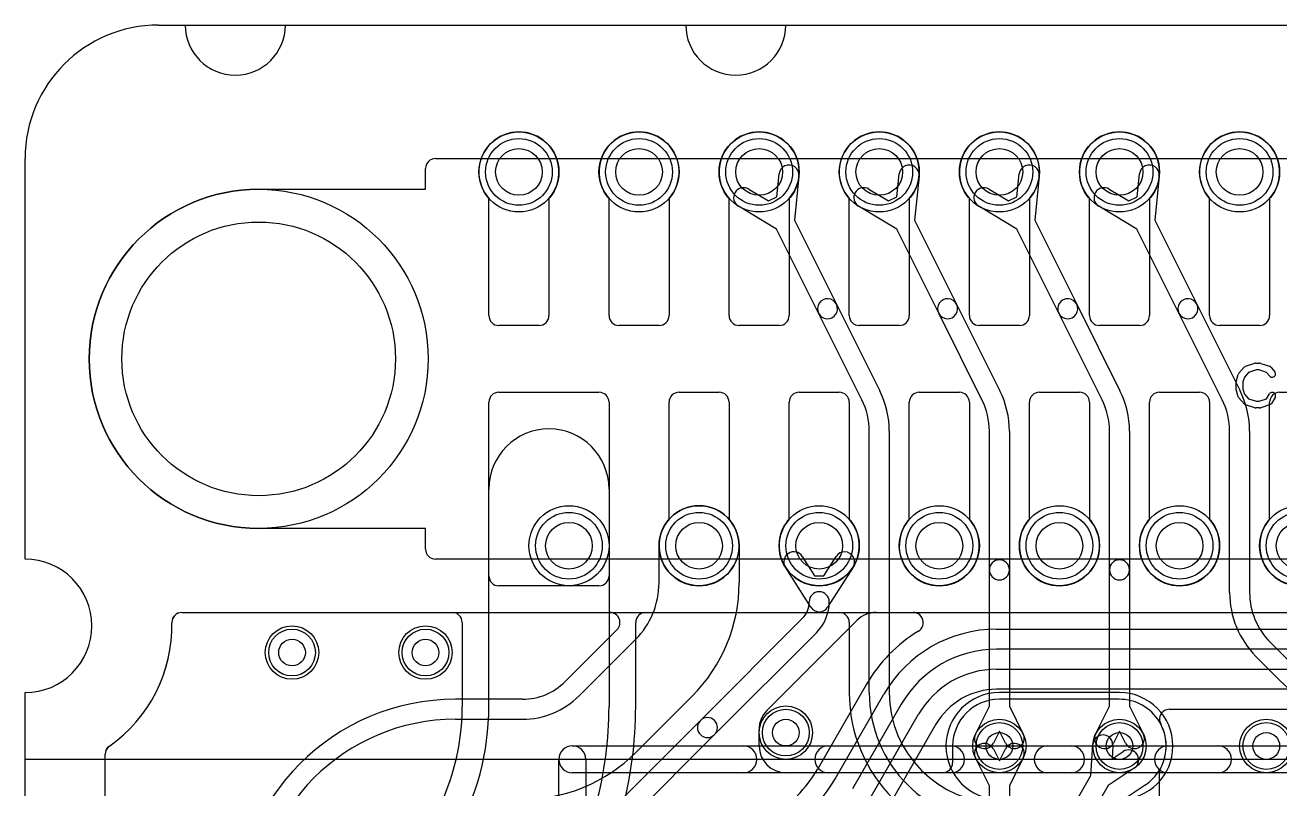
# Model space of a CAD drawing. Extents: x -3.9 to 29.3, y -3.9 to 20.
# Drawn here: x 2.7 to 12.1, y 14.28 to 20 of the extents above; entities that cross this region are included whole.
import ezdxf

# ---------------------------------------------------------------- set-up
doc = ezdxf.new("R2010")
doc.units = 0
for name, color, linetype in [('Hole', 1, 'CONTINUOUS'), ('L1', 3, 'CONTINUOUS'), ('L2', 3, 'CONTINUOUS'), ('L3', 3, 'CONTINUOUS'), ('L4', 3, 'CONTINUOUS'), ('Outline', 7, 'CONTINUOUS'), ('PartsArea-A', 111, 'CONTINUOUS'), ('PartsArea-B', 111, 'CONTINUOUS'), ('PartsSilk-A', 221, 'CONTINUOUS'), ('Resist-A', 2, 'CONTINUOUS'), ('Resist-B', 2, 'CONTINUOUS'), ('Silk-A', 140, 'CONTINUOUS')]:
    doc.layers.add(name, color=color, linetype=linetype)

msp = doc.modelspace()

# ---------------------------------------------------------------- linework, layer by layer
at = {"layer": 'Hole'}
for centre, radius in [((6.4, 18.9), 0.175), ((7.3, 18.9), 0.175), ((8.2, 18.9), 0.175), ((9.1, 18.9), 0.175), ((10, 18.9), 0.175), ((10.9, 18.9), 0.175), ((11.8, 18.9), 0.175), ((4.45, 17.5), 1.025), ((6.775, 16.1), 0.175), ((7.75, 16.1), 0.175), ((8.65, 16.1), 0.175), ((9.55, 16.1), 0.175), ((10.45, 16.1), 0.175), ((11.35, 16.1), 0.175), ((12.25, 16.1), 0.175), ((4.7, 15.3), 0.1), ((5.7, 15.3), 0.1), ((8.4, 14.7), 0.1), ((10, 14.6), 0.1), ((10.9, 14.6), 0.1), ((12, 14.6), 0.1)]:
    msp.add_circle(centre, radius, dxfattribs=at)
at = {"layer": 'L1'}
for p, q in [((6.175, 17.825), (6.175, 18.70157)), ((6.625, 18.70157), (6.625, 17.825)), ((7.075, 17.825), (7.075, 18.70157)), ((7.525, 18.70157), (7.525, 17.825)), ((7.975, 17.825), (7.975, 18.70157)), ((8.425, 18.70157), (8.425, 17.825)), ((8.875, 17.825), (8.875, 18.70157)), ((9.325, 18.70157), (9.325, 17.825)), ((9.775, 17.825), (9.775, 18.70157)), ((10.225, 18.70157), (10.225, 17.825)), ((10.675, 17.825), (10.675, 18.70157)), ((11.125, 18.70157), (11.125, 17.825)), ((11.575, 17.825), (11.575, 18.70157)), ((12.025, 18.70157), (12.025, 17.825)), ((6.55, 17.75), (6.25, 17.75)), ((7.45, 17.75), (7.15, 17.75)), ((8.35, 17.75), (8.05, 17.75)), ((9.25, 17.75), (8.95, 17.75)), ((10.15, 17.75), (9.85, 17.75)), ((11.05, 17.75), (10.75, 17.75)), ((11.95, 17.75), (11.65, 17.75)), ((6.25, 17.25), (7, 17.25)), ((7.6, 17.25), (7.9, 17.25)), ((8.5, 17.25), (8.8, 17.25)), ((9.4, 17.25), (9.7, 17.25)), ((10.3, 17.25), (10.6, 17.25)), ((11.2, 17.25), (11.5, 17.25)), ((12.1, 17.25), (12.4, 17.25)), ((6.175, 15.875), (6.175, 17.175)), ((7.075, 17.175), (7.075, 15.875)), ((7.525, 16.29843), (7.525, 17.175)), ((7.975, 17.175), (7.975, 16.29843)), ((8.425, 16.29843), (8.425, 17.175)), ((8.875, 17.175), (8.875, 16.29843)), ((9.325, 16.29843), (9.325, 17.175)), ((9.775, 17.175), (9.775, 16.29843)), ((10.225, 16.29843), (10.225, 17.175)), ((10.675, 17.175), (10.675, 16.29843)), ((11.125, 16.29843), (11.125, 17.175)), ((11.575, 17.175), (11.575, 16.29843)), ((12.025, 16.29843), (12.025, 17.175)), ((7.45, 15.82279), (7.45, 16.1)), ((8.05, 16.1), (8.05, 15.82279)), ((8.52335, 16.01964), (8.61495, 15.87526)), ((8.68505, 15.87526), (8.77665, 16.01964)), ((8.58667, 15.63983), (8.39669, 15.93928)), ((8.90331, 15.93928), (8.71333, 15.63983)), ((7, 15.8), (6.25, 15.8)), ((8.61495, 15.87526), (8.68505, 15.87526)), ((3.87473, 15.6), (7.08248, 15.6)), ((7.75984, 14.7909), (8.52272, 15.55378)), ((8.25858, 14.86532), (8.93468, 15.54142)), ((9.0761, 15.6), (21.52527, 15.6)), ((7.13551, 15.47197), (6.74537, 15.08183)), ((8.62878, 15.44772), (7.8659, 14.68484)), ((6.85146, 14.97574), (7.27427, 15.39853)), ((6.4272, 14.95004), (5.925, 14.95004)), ((7.69853, 14.97427), (7.27573, 14.55147)), ((10.89678, 14.95003), (10, 14.95003)), ((5.925, 14.8), (6.42721, 14.8)), ((7.00414, 14.0352), (7.75984, 14.7909)), ((7.8659, 14.68484), (7.1102, 13.92914)), ((8.2, 14.60004), (8.2, 14.7239)), ((9.64997, 14.6), (9.64997, 14.47504)), ((3.3, 14.2), (3.3, 14.53824)), ((9.57497, 14.40004), (8.4, 14.40004)), ((11.20004, 13.47504), (11.20004, 14.40001))]:
    msp.add_line(p, q, dxfattribs=at)
for centre, radius in [((6.4, 18.9), 0.3), ((7.3, 18.9), 0.3), ((8.2, 18.9), 0.3), ((9.1, 18.9), 0.3), ((10, 18.9), 0.3), ((10.9, 18.9), 0.3), ((11.8, 18.9), 0.3), ((6.775, 16.1), 0.3), ((7.75, 16.1), 0.3), ((8.65, 16.1), 0.3), ((9.55, 16.1), 0.3), ((10.45, 16.1), 0.3), ((11.35, 16.1), 0.3), ((12.25, 16.1), 0.3), ((4.7, 15.3), 0.2), ((5.7, 15.3), 0.2), ((8.4, 14.7), 0.2), ((10, 14.6), 0.2), ((10.9, 14.6), 0.2), ((12, 14.6), 0.2)]:
    msp.add_circle(centre, radius, dxfattribs=at)
for centre, radius, start, end in [((6.4, 18.9), 0.3, -41.409429, -138.590571), ((7.3, 18.9), 0.3, -41.409429, -138.590571), ((8.2, 18.9), 0.3, -41.409429, -138.590571), ((9.1, 18.9), 0.3, -41.409429, -138.590571), ((10, 18.9), 0.3, -41.409429, -138.590571), ((10.9, 18.9), 0.3, -41.409429, -138.590571), ((11.8, 18.9), 0.3, -41.409429, -138.590571), ((6.25, 17.825), 0.075, 180, -90), ((6.55, 17.825), 0.075, -90, 0), ((7.15, 17.825), 0.075, 180, -90), ((7.45, 17.825), 0.075, -90, 0), ((8.05, 17.825), 0.075, 180, -90), ((8.35, 17.825), 0.075, -90, 0), ((8.95, 17.825), 0.075, 180, -90), ((9.25, 17.825), 0.075, -90, 0), ((9.85, 17.825), 0.075, 180, -90), ((10.15, 17.825), 0.075, -90, 0), ((10.75, 17.825), 0.075, 180, -90), ((11.05, 17.825), 0.075, -90, 0), ((11.65, 17.825), 0.075, 180, -90), ((11.95, 17.825), 0.075, -90, 0), ((6.25, 17.175), 0.075, 90, 180), ((7, 17.175), 0.075, 0, 90), ((7.6, 17.175), 0.075, 90, 180), ((7.9, 17.175), 0.075, 0, 90), ((8.5, 17.175), 0.075, 90, 180), ((8.8, 17.175), 0.075, 0, 90), ((9.4, 17.175), 0.075, 90, 180), ((9.7, 17.175), 0.075, 0, 90), ((10.3, 17.175), 0.075, 90, 180), ((10.6, 17.175), 0.075, 0, 90), ((11.2, 17.175), 0.075, 90, 180), ((11.5, 17.175), 0.075, 0, 90), ((12.1, 17.175), 0.075, 90, 180), ((7.75, 16.1), 0.3, 0, 180), ((7.75, 16.1), 0.3, 138.590571, 41.409429), ((8.65, 16.1), 0.3, 138.590571, 41.409429), ((9.55, 16.1), 0.3, 138.590571, 41.409429), ((10.45, 16.1), 0.3, 138.590571, 41.409429), ((11.35, 16.1), 0.3, 138.590571, 41.409429), ((12.25, 16.1), 0.3, 138.590571, 41.409429), ((8.46002, 15.97946), 0.075, 32.393266, -147.607741), ((8.83998, 15.97946), 0.075, -32.393266, 147.607741), ((6.25, 15.875), 0.075, 180, -90), ((7, 15.875), 0.075, -90, 0), ((6.85, 15.82279), 0.6, -44.999325, 0), ((6.85, 15.82279), 1.2, -44.999662, 0), ((8.65, 15.68), 0.075, 0, 180), ((8.3965, 15.68), 0.1785, -45, 0), ((8.65, 15.68001), 0.075, -147.606734, -32.393266), ((8.3965, 15.68), 0.3285, -45, 0), ((2.7, 15.5), 1.1, -54.98306, 1.25853), ((3.87473, 15.525), 0.075, 90, 180), ((3.8747, 15.525), 0.07497, 180, -179.358057), ((7.08248, 15.525), 0.075, -45, 90), ((9.0761, 15.4), 0.2, 90, 135), ((6.4272, 15.4), 0.44996, -90, -45), ((5.925, 13.3), 1.65004, 90, 180), ((6.4272, 15.4), 0.6, -89.999045, -45), ((10.00001, 14.59999), 0.35004, 90.001637, 179.998363), ((10.89678, 15.025), 0.07497, -90, -89.564386), ((10.9, 14.6), 0.35004, -28.070272, 90.433765), ((8.4, 14.7239), 0.2, 135, 180), ((5.925, 13.3), 1.5, 90, 180), ((7.81287, 14.73787), 0.075, 135, -45), ((7.81287, 14.73787), 0.075, -45, 135), ((3.375, 14.53824), 0.075, 135, 180), ((3.37498, 14.53826), 0.07497, 125.729575, 135), ((8.4, 14.60004), 0.2, 180, -90), ((6.4272, 15.4), 1.2, -89.999523, -45), ((9.57497, 14.47504), 0.075, -90, 0), ((11.27501, 14.40001), 0.07497, 151.927513, 180)]:
    msp.add_arc(centre, radius, start, end, dxfattribs=at)
at = {"layer": 'L2'}
for p, q in [((3.87473, 15.6), (21.52527, 15.6)), ((10.9, 15.00004), (10, 15.00004)), ((3.3, 14.2), (3.3, 14.53824))]:
    msp.add_line(p, q, dxfattribs=at)
for centre in [(4.7, 15.3), (5.7, 15.3), (8.4, 14.7), (12, 14.6)]:
    msp.add_circle(centre, 0.2, dxfattribs=at)
for centre, radius, start, end in [((2.7, 15.50001), 1.1, -54.937828, 1.212682), ((3.87473, 15.52499), 0.075, 90, -179.365953), ((3.87473, 15.52488), 0.075, -179.449977, -178.785188), ((10, 14.6), 0.40004, 90, -90), ((10.9, 14.6), 0.40004, -90, 90), ((3.375, 14.53824), 0.075, 125.065241, 180)]:
    msp.add_arc(centre, radius, start, end, dxfattribs=at)
at = {"layer": 'L3'}
for p, q in [((8.33187, 18.71467), (8.34923, 18.88477)), ((8.49845, 18.86953), (8.46465, 18.5384)), ((9.23187, 18.71467), (9.24923, 18.88477)), ((9.39845, 18.86953), (9.36465, 18.5384)), ((10.13187, 18.71467), (10.14923, 18.88477)), ((10.29845, 18.86953), (10.26465, 18.5384)), ((11.03187, 18.71467), (11.04923, 18.88477)), ((11.19845, 18.86953), (11.16465, 18.5384)), ((8.12265, 18.77148), (8.26915, 18.68331)), ((8.26915, 18.68331), (8.33187, 18.71467)), ((9.02265, 18.77148), (9.16915, 18.68331)), ((9.16915, 18.68331), (9.23187, 18.71467)), ((9.92265, 18.77148), (10.06915, 18.68331)), ((10.06915, 18.68331), (10.13187, 18.71467)), ((10.82265, 18.77148), (10.96915, 18.68331)), ((10.96915, 18.68331), (11.03187, 18.71467)), ((8.33049, 18.47133), (8.04531, 18.64296)), ((9.23049, 18.47133), (8.94531, 18.64296)), ((10.13049, 18.47133), (9.84531, 18.64296)), ((11.03049, 18.47133), (10.74531, 18.64296)), ((8.46465, 18.5384), (8.77932, 17.90906)), ((9.36465, 18.5384), (9.67932, 17.90906)), ((10.26465, 18.5384), (10.57932, 17.90906)), ((11.16465, 18.5384), (11.47932, 17.90906)), ((8.64516, 17.84198), (8.33049, 18.47133)), ((9.54516, 17.84198), (9.23049, 18.47133)), ((10.44516, 17.84198), (10.13049, 18.47133)), ((11.34516, 17.84198), (11.03049, 18.47133)), ((8.77932, 17.90906), (9.10374, 17.26023)), ((9.67932, 17.90906), (10.00374, 17.26023)), ((10.57932, 17.90906), (10.90374, 17.26023)), ((11.47932, 17.90906), (11.80374, 17.26023)), ((8.96957, 17.19315), (8.64516, 17.84198)), ((9.86957, 17.19315), (9.54516, 17.84198)), ((10.76957, 17.19315), (10.44516, 17.84198)), ((11.66957, 17.19315), (11.34516, 17.84198)), ((9.025, 15), (9.025, 16.95836)), ((9.175, 16.95836), (9.175, 15)), ((9.925, 15.91917), (9.925, 16.95836)), ((10.075, 16.95836), (10.075, 15.91917)), ((10.825, 15.91917), (10.825, 16.95836)), ((10.975, 16.95836), (10.975, 15.91917)), ((11.725, 15.74853), (11.725, 16.95836)), ((11.875, 16.95836), (11.875, 15.74853)), ((9.925, 14.89766), (9.925, 15.91917)), ((10.075, 15.91917), (10.075, 14.89766)), ((10.825, 14.89766), (10.825, 15.91917)), ((10.975, 15.91917), (10.975, 14.89766)), ((3.87473, 15.6), (8.79996, 15.6)), ((8.87496, 15.525), (8.87496, 15)), ((12.02877, 15.37729), (22.30156, 5.1045)), ((22.1955, 4.99844), (11.9227, 15.27122)), ((9.82104, 14.68929), (9.925, 14.89766)), ((10.075, 14.89766), (10.17896, 14.68929)), ((10.72104, 14.68929), (10.825, 14.89766)), ((10.975, 14.89766), (11.07896, 14.68929)), ((10, 14.712), (9.95526, 14.62233)), ((10.04474, 14.62233), (10, 14.712)), ((10.9, 14.712), (10.85526, 14.62233)), ((10.94474, 14.62233), (10.9, 14.712)), ((3.3, 14.2), (3.3, 14.53824))]:
    msp.add_line(p, q, dxfattribs=at)
for centre, radius in [((8.2, 18.9), 0.3), ((9.1, 18.9), 0.3), ((10, 18.9), 0.3), ((10.9, 18.9), 0.3), ((4.7, 15.3), 0.2), ((5.7, 15.3), 0.2), ((8.4, 14.7), 0.2), ((10, 14.6), 0.2), ((10.9, 14.6), 0.2)]:
    msp.add_circle(centre, radius, dxfattribs=at)
for centre, radius, start, end in [((8.42384, 18.87715), 0.075, -5.831461, 174.172051), ((9.32384, 18.87715), 0.075, -5.831461, 174.172051), ((10.22384, 18.87715), 0.075, -5.831461, 174.172051), ((11.12384, 18.87715), 0.075, -5.831461, 174.172051), ((8.08398, 18.70722), 0.075, 58.961563, -121.041338), ((8.98398, 18.70722), 0.075, 58.961563, -121.041338), ((9.88398, 18.70722), 0.075, 58.961563, -121.041338), ((10.78398, 18.70722), 0.075, 58.961563, -121.041338), ((8.71224, 17.87552), 0.075, 26.565051, -153.434596), ((8.71224, 17.87552), 0.075, -153.434949, 26.565051), ((9.61224, 17.87552), 0.075, 26.565051, -153.434596), ((9.61224, 17.87552), 0.075, -153.434949, 26.565051), ((10.51224, 17.87552), 0.075, 26.565051, -153.434596), ((10.51224, 17.87552), 0.075, -153.434949, 26.565051), ((11.41224, 17.87552), 0.075, 26.565051, -153.434596), ((11.41224, 17.87552), 0.075, -153.434949, 26.565051), ((8.5, 16.95836), 0.675, 0, 26.565051), ((9.4, 16.95836), 0.675, 0, 26.565051), ((10.3, 16.95836), 0.675, 0, 26.565051), ((11.2, 16.95836), 0.675, 0, 26.565051), ((8.5, 16.95836), 0.525, 0, 26.565539), ((9.4, 16.95836), 0.525, 0, 26.565539), ((10.3, 16.95836), 0.525, 0, 26.565539), ((11.2, 16.95836), 0.525, 0, 26.565539), ((10, 15.91917), 0.075, 0, 180), ((10.9, 15.91917), 0.075, 0, 180), ((10, 15.91917), 0.075, 180, 0), ((10.9, 15.91917), 0.075, 180, 0), ((12.4, 15.74852), 0.675, 179.999151, -135), ((12.4, 15.74852), 0.525, 179.998909, -135), ((2.7, 15.5), 1.1, -54.98306, 1.25853), ((3.87473, 15.525), 0.075, 90, 180), ((3.8747, 15.525), 0.07497, 180, -179.358057), ((8.79996, 15.525), 0.075, 0, 90), ((10, 15), 1.12504, 180, -90), ((10, 15), 0.975, 180, -90), ((10, 15), 0.825, 180, -90), ((9.88815, 14.65581), 0.075, 153.486197, -26.515959), ((10.11185, 14.65581), 0.075, -153.486197, 26.515959), ((10.78815, 14.65581), 0.075, 153.486197, -26.515959), ((11.01185, 14.65581), 0.075, -153.486197, 26.515959), ((3.375, 14.53824), 0.075, 135, 180), ((3.37498, 14.53826), 0.07497, 125.729575, 135)]:
    msp.add_arc(centre, radius, start, end, dxfattribs=at)
at = {"layer": 'L4'}
for p, q in [((6.175, 17.825), (6.175, 18.70157)), ((6.625, 18.70157), (6.625, 17.825)), ((7.075, 17.825), (7.075, 18.70157)), ((7.525, 18.70157), (7.525, 17.825)), ((7.975, 17.825), (7.975, 18.70157)), ((8.425, 18.70157), (8.425, 17.825)), ((8.875, 17.825), (8.875, 18.70157)), ((9.325, 18.70157), (9.325, 17.825)), ((9.775, 17.825), (9.775, 18.70157)), ((10.225, 18.70157), (10.225, 17.825)), ((10.675, 17.825), (10.675, 18.70157)), ((11.125, 18.70157), (11.125, 17.825)), ((11.575, 17.825), (11.575, 18.70157)), ((12.025, 18.70157), (12.025, 17.825)), ((6.55, 17.75), (6.25, 17.75)), ((7.45, 17.75), (7.15, 17.75)), ((8.35, 17.75), (8.05, 17.75)), ((9.25, 17.75), (8.95, 17.75)), ((10.15, 17.75), (9.85, 17.75)), ((11.05, 17.75), (10.75, 17.75)), ((11.95, 17.75), (11.65, 17.75)), ((6.25, 17.25), (7, 17.25)), ((7.6, 17.25), (7.9, 17.25)), ((8.5, 17.25), (8.8, 17.25)), ((9.4, 17.25), (9.7, 17.25)), ((10.3, 17.25), (10.6, 17.25)), ((11.2, 17.25), (11.5, 17.25)), ((12.1, 17.25), (12.4, 17.25)), ((6.175, 15.875), (6.175, 17.175)), ((7.075, 17.175), (7.075, 15.875)), ((7.525, 16.29843), (7.525, 17.175)), ((7.975, 17.175), (7.975, 16.29843)), ((8.425, 16.29843), (8.425, 17.175)), ((8.875, 17.175), (8.875, 16.29843)), ((9.325, 16.29843), (9.325, 17.175)), ((9.775, 17.175), (9.775, 16.29843)), ((10.225, 16.29843), (10.225, 17.175)), ((10.675, 17.175), (10.675, 16.29843)), ((11.125, 16.29843), (11.125, 17.175)), ((11.575, 17.175), (11.575, 16.29843)), ((12.025, 16.29843), (12.025, 17.175)), ((6.175, 14.89702), (6.175, 16.525)), ((7.075, 16.525), (7.075, 14.89702)), ((7, 15.8), (6.25, 15.8)), ((3.87473, 15.6), (5.89996, 15.6)), ((5.97496, 15.525), (5.97496, 14.89702)), ((7.27504, 14.89702), (7.27504, 15.525)), ((7.35004, 15.6), (9.35532, 15.6)), ((9.9794, 15.475), (15.99944, 15.475)), ((15.99944, 15.325), (9.9794, 15.325)), ((9.97943, 15.175), (16.55304, 15.175)), ((9.00507, 15.06251), (8.63905, 14.42853)), ((8.76901, 14.35355), (9.13502, 14.9875)), ((16.55304, 15.025), (9.97943, 15.025)), ((9.26493, 14.9125), (8.89891, 14.27855)), ((11.27507, 14.87496), (14.24266, 14.87496)), ((9.02888, 14.20361), (9.39485, 14.8375)), ((9.52476, 14.7625), (9.15878, 14.12861)), ((9.95526, 14.57767), (10, 14.488)), ((10, 14.488), (10.04474, 14.57767)), ((10.68622, 14.37973), (10.70037, 14.61215)), ((10.85009, 14.60303), (10.844, 14.503)), ((3.3, 14.2), (3.3, 14.53824)), ((9.925, 14.30234), (9.82104, 14.51071)), ((10.17896, 14.51071), (10.075, 14.30234)), ((10.844, 14.503), (10.92758, 14.55829)), ((11.01034, 14.43319), (10.81612, 14.30471)), ((9.62142, 12.53543), (10.68622, 14.37973)), ((10.81612, 14.30471), (9.75132, 12.46043)), ((9.925, 14.06567), (9.925, 14.30234)), ((10.075, 14.30234), (10.075, 14.06567)), ((10.94313, 14.20883), (11.09312, 14.30805))]:
    msp.add_line(p, q, dxfattribs=at)
for centre, radius in [((6.4, 18.9), 0.3), ((7.3, 18.9), 0.3), ((8.2, 18.9), 0.3), ((9.1, 18.9), 0.3), ((10, 18.9), 0.3), ((10.9, 18.9), 0.3), ((11.8, 18.9), 0.3), ((6.775, 16.1), 0.3), ((7.75, 16.1), 0.3), ((8.65, 16.1), 0.3), ((9.55, 16.1), 0.3), ((10.45, 16.1), 0.3), ((11.35, 16.1), 0.3), ((12.25, 16.1), 0.3), ((4.7, 15.3), 0.2), ((5.7, 15.3), 0.2), ((8.4, 14.7), 0.2), ((10, 14.6), 0.2), ((10.9, 14.6), 0.2), ((12, 14.6), 0.2)]:
    msp.add_circle(centre, radius, dxfattribs=at)
for centre, radius, start, end in [((6.4, 18.9), 0.3, -41.409429, -138.590571), ((7.3, 18.9), 0.3, -41.409429, -138.590571), ((8.2, 18.9), 0.3, -41.409429, -138.590571), ((9.1, 18.9), 0.3, -41.409429, -138.590571), ((10, 18.9), 0.3, -41.409429, -138.590571), ((10.9, 18.9), 0.3, -41.409429, -138.590571), ((11.8, 18.9), 0.3, -41.409429, -138.590571), ((6.25, 17.825), 0.075, 180, -90), ((6.55, 17.825), 0.075, -90, 0), ((7.15, 17.825), 0.075, 180, -90), ((7.45, 17.825), 0.075, -90, 0), ((8.05, 17.825), 0.075, 180, -90), ((8.35, 17.825), 0.075, -90, 0), ((8.95, 17.825), 0.075, 180, -90), ((9.25, 17.825), 0.075, -90, 0), ((9.85, 17.825), 0.075, 180, -90), ((10.15, 17.825), 0.075, -90, 0), ((10.75, 17.825), 0.075, 180, -90), ((11.05, 17.825), 0.075, -90, 0), ((11.65, 17.825), 0.075, 180, -90), ((11.95, 17.825), 0.075, -90, 0), ((6.25, 17.175), 0.075, 90, 180), ((7, 17.175), 0.075, 0, 90), ((7.6, 17.175), 0.075, 90, 180), ((7.9, 17.175), 0.075, 0, 90), ((8.5, 17.175), 0.075, 90, 180), ((8.8, 17.175), 0.075, 0, 90), ((9.4, 17.175), 0.075, 90, 180), ((9.7, 17.175), 0.075, 0, 90), ((10.3, 17.175), 0.075, 90, 180), ((10.6, 17.175), 0.075, 0, 90), ((11.2, 17.175), 0.075, 90, 180), ((11.5, 17.175), 0.075, 0, 90), ((12.1, 17.175), 0.075, 90, 180), ((6.625, 16.525), 0.45, 0, 180), ((7.75, 16.1), 0.3, 138.590571, 41.409429), ((8.65, 16.1), 0.3, 138.590571, 41.409429), ((9.55, 16.1), 0.3, 138.590571, 41.409429), ((10.45, 16.1), 0.3, 138.590571, 41.409429), ((11.35, 16.1), 0.3, 138.590571, 41.409429), ((12.25, 16.1), 0.3, 138.590571, 41.409429), ((6.25, 15.875), 0.075, 180, -90), ((7, 15.875), 0.075, -90, 0), ((2.7, 15.5), 1.1, -54.98306, 1.25853), ((3.87473, 15.525), 0.075, 90, 180), ((3.8747, 15.525), 0.07497, 180, -179.358057), ((5.89996, 15.525), 0.075, 0, 90), ((7.35004, 15.525), 0.075, 90, 180), ((9.35532, 15.52503), 0.07497, 71.562634, 90), ((9.35531, 15.525), 0.075, -18.437365, 71.562635), ((9.97939, 14.49998), 1.12506, 121.334689, 149.945915), ((9.9794, 14.5), 0.975, 90, 150.000154), ((9.35534, 15.52498), 0.07497, -58.671875, -18.430115), ((9.9794, 14.5), 0.825, 90, 149.999967), ((9.97942, 14.5), 0.675, 89.999151, 149.99975), ((8.94014, 15.09999), 0.07497, -29.995133, -29.187479), ((9.97942, 14.5), 0.525, 89.998909, 149.999818), ((4.225, 14.89702), 1.74996, -29.999713, 0), ((4.225, 14.89702), 1.95, -29.999739, 0), ((4.225, 14.89702), 2.85, -29.99975, 0), ((4.225, 14.89702), 3.05004, -29.999763, 0), ((11.27508, 14.79996), 0.075, 108.437365, -161.562635), ((11.27507, 14.79999), 0.07497, 90, 108.437366), ((10.9, 14.60001), 0.35004, -56.199617, 28.062185), ((11.27505, 14.79995), 0.07497, -161.562634, -151.937852), ((10.77523, 14.60759), 0.075, -3.485791, 176.517106), ((3.375, 14.53824), 0.075, 135, 180), ((3.37498, 14.53826), 0.07497, 125.729575, 135), ((9.88815, 14.54419), 0.075, 26.513803, -153.484041), ((10.11185, 14.54419), 0.075, -26.513803, 153.484041), ((10.96896, 14.49574), 0.075, -56.513341, 123.484555), ((7.79474, 14.91607), 0.97497, -45.001247, -30.003939), ((7.79473, 14.91605), 1.125, -45, -29.999964), ((10.96896, 14.49575), 0.22505, -56.516118, -56.336058), ((11.13643, 14.24683), 0.07497, 123.796053, 124.737204)]:
    msp.add_arc(centre, radius, start, end, dxfattribs=at)
at = {"layer": 'Outline'}
for p, q in [((3.7, 20), (3.9, 20)), ((4.65, 20), (7.65, 20)), ((8.4, 20), (17, 20)), ((2.7, 16), (2.7, 19)), ((2.7, 14.2), (2.7, 15))]:
    msp.add_line(p, q, dxfattribs=at)
for centre, radius, start, end in [((3.7, 19), 1, 90, 180), ((4.275, 20), 0.375, 180, 0), ((8.025, 20), 0.375, 180, 0), ((2.7, 15.5), 0.5, -90, 90)]:
    msp.add_arc(centre, radius, start, end, dxfattribs=at)
at = {"layer": 'PartsArea-A'}
for p, q in [((3.7, 20), (21.7, 20)), ((2.7, 16), (2.7, 19)), ((2.7, 14.5), (2.7, 15)), ((22.7, 14.5), (2.7, 14.5))]:
    msp.add_line(p, q, dxfattribs=at)
for centre, radius, start, end in [((3.7, 19), 1, 90, 180), ((2.7, 15.5), 0.5, -90, 90)]:
    msp.add_arc(centre, radius, start, end, dxfattribs=at)
at = {"layer": 'PartsArea-B'}
for p, q in [((3.7, 20), (21.7, 20)), ((2.7, 16), (2.7, 19)), ((2.7, 14.5), (2.7, 15)), ((22.7, 14.5), (2.7, 14.5))]:
    msp.add_line(p, q, dxfattribs=at)
for centre, radius, start, end in [((3.7, 19), 1, 90, 180), ((2.7, 15.5), 0.5, -90, 90)]:
    msp.add_arc(centre, radius, start, end, dxfattribs=at)
at = {"layer": 'PartsSilk-A'}
for p, q in [((11.79508, 17.39239), (11.83397, 17.43683)), ((11.86702, 17.39868), (11.83618, 17.36344)), ((11.84516, 17.44418), (11.9146, 17.4664)), ((11.92612, 17.41759), (11.86702, 17.39868)), ((11.92222, 17.46759), (11.95, 17.46759)), ((11.94594, 17.41759), (11.92612, 17.41759)), ((12.00202, 17.3989), (11.94594, 17.41759)), ((11.9579, 17.46631), (12.02457, 17.44409)), ((12.02523, 17.37104), (12.00202, 17.3989)), ((12.03588, 17.43637), (12.06365, 17.40304)), ((11.775, 17.26852), (11.775, 17.33148)), ((11.77614, 17.33894), (11.79003, 17.38339)), ((11.83618, 17.36344), (11.825, 17.32766)), ((11.825, 17.32766), (11.825, 17.27234)), ((11.79003, 17.21661), (11.77614, 17.26106)), ((11.83397, 17.16317), (11.79508, 17.20761)), ((11.825, 17.27234), (11.83618, 17.23656)), ((11.83618, 17.23656), (11.86702, 17.20132)), ((12.00023, 17.2005), (12.02324, 17.23732)), ((12.06564, 17.21082), (12.03787, 17.16638)), ((11.9146, 17.1336), (11.84516, 17.15582)), ((11.86702, 17.20132), (11.92612, 17.18241)), ((11.95, 17.13241), (11.92222, 17.13241)), ((11.92612, 17.18241), (11.94594, 17.18241)), ((11.94594, 17.18241), (12.00023, 17.2005)), ((12.02457, 17.15591), (11.9579, 17.13369)), ((6.8, 14.6016), (12.3, 14.6016)), ((6.6984, 14.06919), (6.6984, 14.5)), ((6.9016, 14.5), (6.9016, 14.06919)), ((12.1984, 14.3984), (6.8, 14.3984))]:
    msp.add_line(p, q, dxfattribs=at)
for centre, radius, start, end in [((11.85278, 17.42037), 0.025, 107.746418, 138.811918), ((11.92222, 17.44259), 0.025, 90, 107.746418), ((11.95, 17.44259), 0.025, 71.579545, 90), ((12.01667, 17.42037), 0.025, 39.790899, 71.579545), ((12.04444, 17.38704), 0.025, -140.209101, 39.800498), ((11.8, 17.33148), 0.025, 162.637772, 180), ((11.81389, 17.37593), 0.025, 138.811918, 162.637772), ((11.8, 17.26852), 0.025, 180, -162.637772), ((11.81389, 17.22407), 0.025, -162.637772, -138.811918), ((12.04444, 17.22407), 0.025, -32.005383, 147.999253), ((11.85278, 17.17963), 0.025, -138.811918, -107.746418), ((11.92222, 17.15741), 0.025, -107.746418, -90), ((11.95, 17.15741), 0.025, -90, -71.579545), ((12.01667, 17.17963), 0.025, -71.579545, -32.005383), ((6.8, 14.5), 0.1016, 90, -90), ((6.8, 14.5), 0.1016, 0, 180)]:
    msp.add_arc(centre, radius, start, end, dxfattribs=at)
at = {"layer": 'Resist-A'}
for p, q in [((5.775, 19), (19.625, 19)), ((5.7, 18.77), (5.7, 18.925)), ((4.45, 18.77), (5.7, 18.77)), ((5.7, 16.23), (4.45, 16.23)), ((5.7, 16.075), (5.7, 16.23)), ((19.625, 16), (5.775, 16))]:
    msp.add_line(p, q, dxfattribs=at)
for centre, radius in [((6.4, 18.9), 0.25), ((7.3, 18.9), 0.25), ((8.2, 18.9), 0.25), ((9.1, 18.9), 0.25), ((10, 18.9), 0.25), ((10.9, 18.9), 0.25), ((11.8, 18.9), 0.25), ((4.45, 17.5), 1.27), ((6.775, 16.1), 0.25), ((7.75, 16.1), 0.25), ((8.65, 16.1), 0.25), ((9.55, 16.1), 0.25), ((10.45, 16.1), 0.25), ((11.35, 16.1), 0.25), ((12.25, 16.1), 0.25), ((4.7, 15.3), 0.175), ((5.7, 15.3), 0.175), ((8.4, 14.7), 0.175), ((10, 14.6), 0.175), ((10.9, 14.6), 0.175), ((12, 14.6), 0.175)]:
    msp.add_circle(centre, radius, dxfattribs=at)
for centre, radius, start, end in [((5.775, 18.925), 0.075, 90, 180), ((4.45, 17.5), 1.27, 90, -90), ((5.775, 16.075), 0.075, 180, -90)]:
    msp.add_arc(centre, radius, start, end, dxfattribs=at)
at = {"layer": 'Resist-B'}
for p, q in [((5.775, 19), (19.625, 19)), ((5.7, 18.77), (5.7, 18.925)), ((4.45, 18.77), (5.7, 18.77)), ((5.7, 16.23), (4.45, 16.23)), ((5.7, 16.075), (5.7, 16.23)), ((19.625, 16), (5.775, 16))]:
    msp.add_line(p, q, dxfattribs=at)
for centre, radius in [((6.4, 18.9), 0.25), ((7.3, 18.9), 0.25), ((8.2, 18.9), 0.25), ((9.1, 18.9), 0.25), ((10, 18.9), 0.25), ((10.9, 18.9), 0.25), ((11.8, 18.9), 0.25), ((4.45, 17.5), 1.27), ((6.775, 16.1), 0.25), ((7.75, 16.1), 0.25), ((8.65, 16.1), 0.25), ((9.55, 16.1), 0.25), ((10.45, 16.1), 0.25), ((11.35, 16.1), 0.25), ((12.25, 16.1), 0.25), ((4.7, 15.3), 0.175), ((5.7, 15.3), 0.175), ((8.4, 14.7), 0.175), ((10, 14.6), 0.175), ((10.9, 14.6), 0.175), ((12, 14.6), 0.175)]:
    msp.add_circle(centre, radius, dxfattribs=at)
for centre, radius, start, end in [((5.775, 18.925), 0.075, 90, 180), ((4.45, 17.5), 1.27, 90, -90), ((5.775, 16.075), 0.075, 180, -90)]:
    msp.add_arc(centre, radius, start, end, dxfattribs=at)
at = {"layer": 'Silk-A'}
for p, q in [((6.8, 14.6016), (8.0809, 14.6016)), ((8.7191, 14.6016), (9.63692, 14.6016)), ((10.36308, 14.6016), (10.53692, 14.6016)), ((11.26308, 14.6016), (11.63692, 14.6016)), ((6.6984, 14.1766), (6.6984, 14.5)), ((6.9016, 14.5), (6.9016, 14.1766)), ((8.0809, 14.3984), (6.8, 14.3984)), ((9.63692, 14.3984), (8.7191, 14.3984)), ((10.53692, 14.3984), (10.36308, 14.3984)), ((11.63692, 14.3984), (11.26308, 14.3984))]:
    msp.add_line(p, q, dxfattribs=at)
for centre, start, end in [((6.8, 14.5), 90, -90), ((6.8, 14.5), 0, 180), ((8.0809, 14.5), -90, 90), ((8.7191, 14.5), 90, -90), ((9.63692, 14.5), -90, 90), ((10.36308, 14.5), 90, -90), ((10.53692, 14.5), -90, 90), ((11.26308, 14.5), 90, -90), ((11.63692, 14.5), -90, 90)]:
    msp.add_arc(centre, 0.1016, start, end, dxfattribs=at)

doc.saveas('drawing.dxf')
